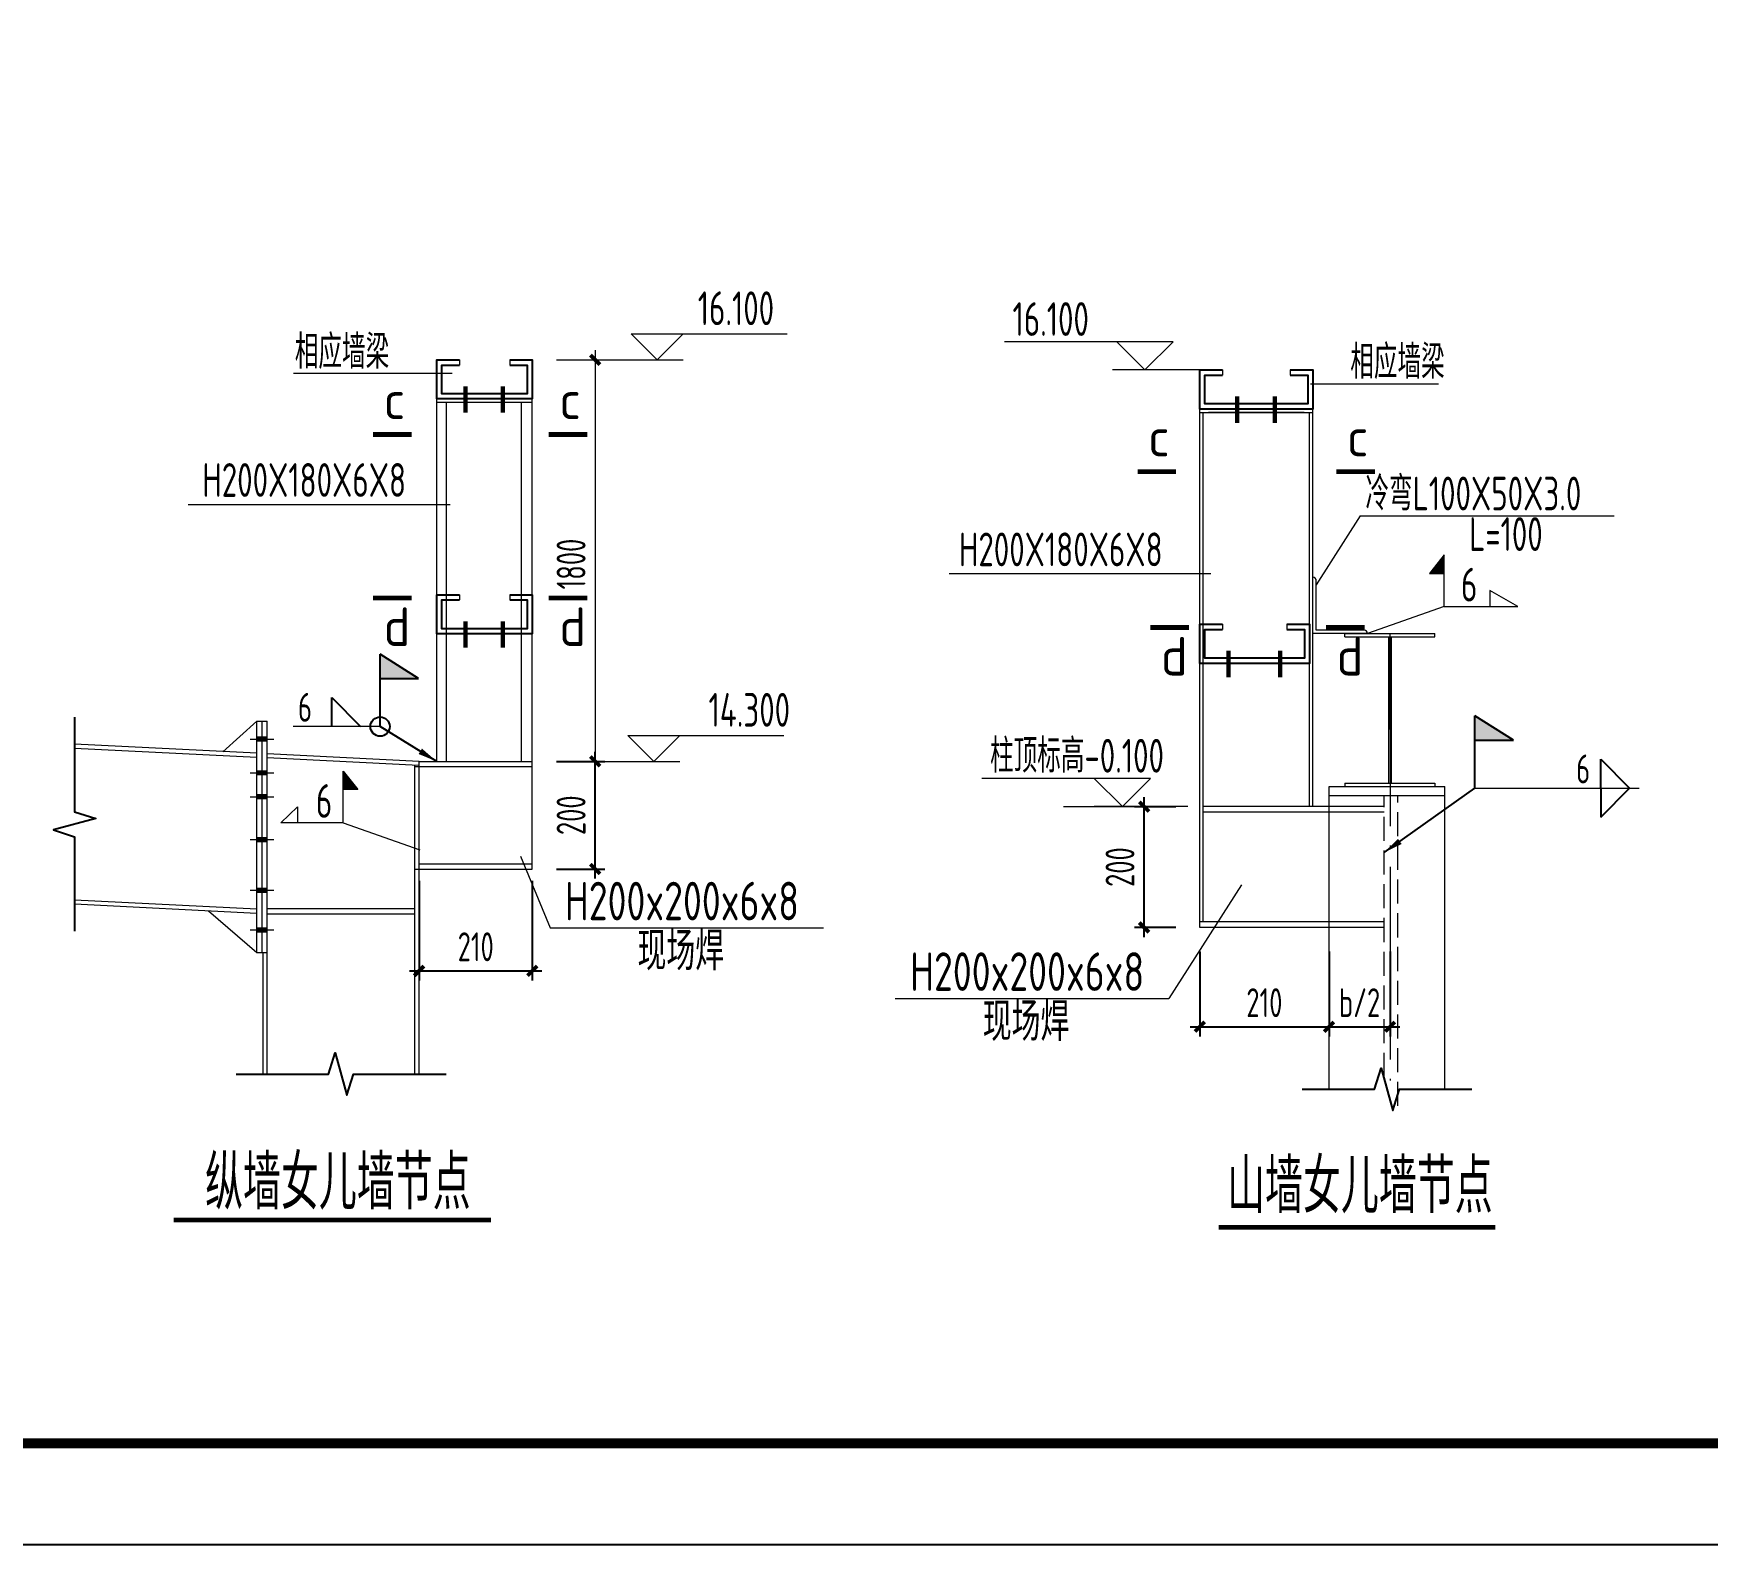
# Model space of a CAD drawing. Extents: x 19118 to 566552, y -1188739 to 92943.
# Drawn here: x 159668 to 177042, y -969996 to -954316 of the extents above; entities that cross this region are included whole.
import ezdxf

# ---------------------------------------------------------------- set-up
doc = ezdxf.new("R2010")
doc.units = 0
doc.header["$LTSCALE"] = 1000
doc.header["$MEASUREMENT"] = 0
doc.linetypes.add('DASH', pattern=[0.35, 0.25, -0.1])
doc.linetypes.add('DOTE', pattern=[2.42, 2, -0.2, 0.02, -0.2])
doc.layers.get('0').update_dxf_attribs({"linetype": 'CONTINUOUS'})
doc.layers.get('Defpoints').update_dxf_attribs({"linetype": 'CONTINUOUS'})
for name, color, linetype in [('AXIS', 3, 'CONTINUOUS'), ('BEAM', 4, 'CONTINUOUS'), ('DIM', 3, 'CONTINUOUS'), ('NUM', 7, 'CONTINUOUS'), ('PUB_TEXT', 7, 'CONTINUOUS'), ('PUB_TITLE', 4, 'CONTINUOUS'), ('TEXT', 7, 'CONTINUOUS'), ('THICK', 6, 'CONTINUOUS'), ('THIN', 7, 'CONTINUOUS'), ('WELD', 7, 'CONTINUOUS'), ('绿线', 3, 'CONTINUOUS')]:
    doc.layers.add(name, color=color, linetype=linetype)
doc.styles.add('HZTXT1', font='TXT', dxfattribs={"width": 0.7, "height": 3, "bigfont": 'HZTXT'})
doc.styles.get("Standard").update_dxf_attribs({"font": 'atssdeng.shx', "bigfont": 'atssdchn.shx'})
doc.styles.add('TSSD_Dimension', font='Tssdeng.shx', dxfattribs={"width": 0.7, "bigfont": 'hztxt.shx'})
doc.styles.add('TSSD_Label', font='tssdeng.shx', dxfattribs={"width": 0.6, "bigfont": 'hztxt.shx'})
doc.styles.add('TSSD_NORM', font='Tssdeng.shx', dxfattribs={"width": 0.65, "bigfont": 'hztxt.shx'})
doc.dimstyles.new('TSSD_10_100', dxfattribs={"dimtxt": 300, "dimasz": 100, "dimexe": 100, "dimexo": 250, "dimgap": 100, "dimtad": 1, "dimdec": 0, "dimlfac": 0.1, "dimzin": 0, "dimdsep": 46, "dimtxsty": 'TSSD_Dimension', "dimblk": 'ARCHTICK', "dimcen": 0, "dimdle": 100, "dimclrt": 7, "dimadec": 0, "dimazin": 0, "dimtfac": 1, "dimtdec": 0, "dimtix": 1, "dimtmove": 2, "dimatfit": 3, "dimldrblk": 'ARCHTICK', "dimfxl": 1, "dimtolj": 1, "dimtzin": 0, "dimarcsym": 0})
doc.dimstyles.new('TSSD_50_100', dxfattribs={"dimtxt": 300, "dimasz": 100, "dimexe": 100, "dimexo": 250, "dimgap": 100, "dimtad": 1, "dimdec": 0, "dimlfac": 0.5, "dimzin": 0, "dimdsep": 46, "dimtxsty": 'TSSD_Dimension', "dimblk": 'ARCHTICK', "dimcen": 0, "dimdle": 100, "dimclrt": 7, "dimadec": 0, "dimazin": 0, "dimtfac": 1, "dimtdec": 0, "dimtix": 1, "dimtmove": 2, "dimatfit": 3, "dimfxl": 1, "dimtolj": 1, "dimtzin": 0, "dimarcsym": 0})
doc.dimstyles.new('TSSD_LEADER_STYLE_200.0', dxfattribs={"dimtxt": 0.18, "dimasz": 200, "dimexe": 0.18, "dimexo": 0.0625, "dimgap": 0.09, "dimtad": 0, "dimtih": 1, "dimtoh": 1, "dimdec": 4, "dimzin": 0, "dimdsep": 46, "dimtxsty": 'Standard', "dimcen": 0.09, "dimadec": 0, "dimazin": 0, "dimtfac": 1, "dimtdec": 4, "dimtofl": 0, "dimtmove": 0, "dimatfit": 3, "dimfxl": 1, "dimtolj": 1, "dimtzin": 0, "dimarcsym": 0})

# ---------------------------------------------------------------- blocks, each defined once
blk = doc.blocks.new('_ArchTick')
at = {"color": 0, "linetype": 'ByBlock', "const_width": 0.4}
blk.add_lwpolyline([(-0.5, -0.5), (0.5, 0.5)], dxfattribs=at)
blk = doc.blocks.new('*D115')
at = {"layer": 'Defpoints', "color": 0}
for p in [(163671, -962860), (164845, -962860), (164845, -964043)]:
    blk.add_point(p, dxfattribs=at)
at = {"layer": 'DIM', "color": 0, "lineweight": -2}
for p, q in [((163671, -963110), (163671, -964143)), ((164845, -963110), (164845, -964143)), ((163571, -964043), (164945, -964043))]:
    blk.add_line(p, q, dxfattribs=at)
at = {"layer": 'DIM', "color": 0, "lineweight": -2, "xscale": 100, "yscale": 100, "zscale": 100, "rotation": 180}
blk.add_blockref('_ArchTick', (163671, -964043), dxfattribs=at)
at = {"layer": 'DIM', "color": 0, "lineweight": -2, "xscale": 100, "yscale": 100, "zscale": 100}
blk.add_blockref('_ArchTick', (164845, -964043), dxfattribs=at)
at = {"layer": 'DIM', "color": 7, "lineweight": 5, "insert": (164258, -963793), "char_height": 300, "attachment_point": 5, "style": 'TSSD_Dimension'}
blk.add_mtext('\\A1;210', dxfattribs=at)
blk = doc.blocks.new('*D116')
at = {"layer": 'Defpoints', "color": 0}
for p in [(164845, -961869), (165498, -961869), (164845, -962986)]:
    blk.add_point(p, dxfattribs=at)
at = {"layer": 'DIM', "color": 0, "lineweight": -2}
for p, q in [((165498, -963086), (165498, -961769)), ((165095, -961869), (165598, -961869)), ((165095, -962986), (165598, -962986))]:
    blk.add_line(p, q, dxfattribs=at)
at = {"layer": 'DIM', "color": 0, "lineweight": -2, "xscale": 100, "yscale": 100, "zscale": 100}
for p, rotation in [((165498, -961869), 90), ((165498, -962986), 270)]:
    blk.add_blockref('_ArchTick', p, dxfattribs=dict(at, rotation=rotation))
at = {"layer": 'DIM', "color": 7, "lineweight": 5, "insert": (165248, -962428), "char_height": 300, "attachment_point": 5, "rotation": 90, "style": 'TSSD_Dimension'}
blk.add_mtext('\\A1;200', dxfattribs=at)
blk = doc.blocks.new('_WELD001')
at = {"linetype": 'ByBlock'}
h = blk.add_hatch(color=0, dxfattribs=at)
h.paths.add_polyline_path([(0.8, 1), (0, 1.5), (0, 1)])
edge = h.paths.add_edge_path()
edge.add_line((0, 0), (0, 1.5))
at = {"color": 0, "linetype": 'ByBlock'}
for p, q in [((0, 0), (0, 1.5)), ((0.8, 1), (0, 1.5)), ((0, 1), (0.8, 1))]:
    blk.add_line(p, q, dxfattribs=at)
blk = doc.blocks.new('_WELD003')
at = {"color": 0, "linetype": 'ByBlock'}
blk.add_circle((0, 0), 0.5, dxfattribs=at)
blk = doc.blocks.new('_WELD004')
at = {"color": 0, "linetype": 'ByBlock'}
for p, q in [((0, 1), (1, 0)), ((0, 0), (0, 1))]:
    blk.add_line(p, q, dxfattribs=at)
blk = doc.blocks.new('*D117')
at = {"layer": 'Defpoints', "color": 0}
for p in [(171773, -963592), (173114, -963592), (173114, -964623)]:
    blk.add_point(p, dxfattribs=at)
at = {"layer": 'DIM', "color": 0, "lineweight": -2}
for p, q in [((171773, -963842), (171773, -964723)), ((173114, -963842), (173114, -964723)), ((171673, -964623), (173214, -964623))]:
    blk.add_line(p, q, dxfattribs=at)
at = {"layer": 'DIM', "color": 0, "lineweight": -2, "xscale": 100, "yscale": 100, "zscale": 100, "rotation": 180}
blk.add_blockref('_ArchTick', (171773, -964623), dxfattribs=at)
at = {"layer": 'DIM', "color": 0, "lineweight": -2, "xscale": 100, "yscale": 100, "zscale": 100}
blk.add_blockref('_ArchTick', (173114, -964623), dxfattribs=at)
at = {"layer": 'DIM', "color": 7, "lineweight": 5, "insert": (172443, -964373), "char_height": 300, "attachment_point": 5, "style": 'TSSD_Dimension'}
blk.add_mtext('\\A1;210', dxfattribs=at)
blk = doc.blocks.new('*D118')
at = {"layer": 'Defpoints', "color": 0}
for p in [(171195, -962339), (171773, -962339), (171773, -963592)]:
    blk.add_point(p, dxfattribs=at)
at = {"layer": 'DIM', "color": 0, "lineweight": -2}
for p, q in [((171195, -963692), (171195, -962239)), ((171523, -962339), (171095, -962339)), ((171523, -963592), (171095, -963592))]:
    blk.add_line(p, q, dxfattribs=at)
at = {"layer": 'DIM', "color": 0, "lineweight": -2, "xscale": 100, "yscale": 100, "zscale": 100}
for p, rotation in [((171195, -962339), 90), ((171195, -963592), 270)]:
    blk.add_blockref('_ArchTick', p, dxfattribs=dict(at, rotation=rotation))
at = {"layer": 'DIM', "color": 7, "lineweight": 5, "insert": (170945, -962966), "char_height": 300, "attachment_point": 5, "rotation": 90, "style": 'TSSD_Dimension'}
blk.add_mtext('\\A1;200', dxfattribs=at)
blk = doc.blocks.new('*D119')
at = {"layer": 'Defpoints', "color": 0}
for p in [(173114, -963592), (173748, -963591), (173748, -964623)]:
    blk.add_point(p, dxfattribs=at)
at = {"layer": 'DIM', "color": 0, "lineweight": -2}
for p, q in [((173114, -963842), (173114, -964723)), ((173748, -963841), (173748, -964723)), ((173014, -964623), (173848, -964623))]:
    blk.add_line(p, q, dxfattribs=at)
at = {"layer": 'DIM', "color": 0, "lineweight": -2, "xscale": 100, "yscale": 100, "zscale": 100, "rotation": 180}
blk.add_blockref('_ArchTick', (173114, -964623), dxfattribs=at)
at = {"layer": 'DIM', "color": 0, "lineweight": -2, "xscale": 100, "yscale": 100, "zscale": 100}
blk.add_blockref('_ArchTick', (173748, -964623), dxfattribs=at)
at = {"layer": 'DIM', "color": 7, "lineweight": 5, "insert": (173431, -964373), "char_height": 300, "attachment_point": 5, "style": 'TSSD_Dimension'}
blk.add_mtext('\\A1;b/2', dxfattribs=at)

msp = doc.modelspace()

# ---------------------------------------------------------------- hatches: boundary and pattern name
at = {"layer": 'TEXT'}
msp.add_hatch(color=256, dxfattribs=at).paths.add_polyline_path([(174307.97, -959724.72), (174156, -959917.99), (174307.97, -959917.99)])
at = {"layer": '绿线'}
msp.add_hatch(color=256, dxfattribs=at).paths.add_polyline_path([(162883.75, -961969.18), (163035.72, -962162.45), (162883.75, -962162.45)])

# ---------------------------------------------------------------- linework, layer by layer
at = {"lineweight": 5}
for p, q in [((164090.28, -957702.21), (164090.28, -957756.21, -1086.06)), ((164610.35, -957702.21), (164610.35, -957756.21, -1086.06)), ((172009.84, -957807.1), (172009.84, -957861.1, -1086.06)), ((172712.21, -957807.1), (172712.21, -957861.1, -1086.06)), ((164090.28, -960140.19), (164090.28, -960194.19, -1086.06)), ((164610.35, -960140.19), (164610.35, -960194.19, -1086.06)), ((172009.84, -960446.48), (172009.84, -960500.48, -1086.06)), ((172677.22, -960446.48), (172677.22, -960500.48, -1086.06))]:
    msp.add_line(p, q, dxfattribs=at)
for points in [[(164610.35, -957702.21), (164844.85, -957702.21), (164844.85, -958108.67), (163852.95, -958108.67), (163852.95, -957702.21), (164090.28, -957702.21)], [(172712.21, -957807.1), (172946.71, -957807.1), (172946.71, -958213.57), (171772.51, -958213.57), (171772.51, -957807.1), (172009.84, -957807.1)], [(164610.35, -960140.19), (164844.85, -960140.19), (164844.85, -960546.66), (163852.95, -960546.66), (163852.95, -960140.19), (164090.28, -960140.19)], [(172677.22, -960446.48), (172911.72, -960446.48), (172911.72, -960852.94), (171772.51, -960852.94), (171772.51, -960446.48), (172009.84, -960446.48)]]:
    msp.add_lwpolyline(points)
at = {"elevation": -1086.06}
for points in [[(164610.35, -957756.21), (164790.85, -957756.21), (164790.85, -958054.67), (163906.95, -958054.67), (163906.95, -957756.21), (164090.28, -957756.21)], [(172712.21, -957861.1), (172892.71, -957861.1), (172892.71, -958159.57), (171826.51, -958159.57), (171826.51, -957861.1), (172009.84, -957861.1)], [(164610.35, -960194.19), (164790.85, -960194.19), (164790.85, -960492.66), (163906.95, -960492.66), (163906.95, -960194.19), (164090.28, -960194.19)], [(172677.22, -960500.48), (172857.72, -960500.48), (172857.72, -960798.94), (171826.51, -960798.94), (171826.51, -960500.48), (172009.84, -960500.48)]]:
    msp.add_lwpolyline(points, dxfattribs=at)
at = {"const_width": 45}
for points in [[(164150.68, -957976.29), (164150.68, -958251.59)], [(164539.96, -957976.29), (164539.96, -958251.59)], [(172161.4, -958081.19), (172161.4, -958356.48)], [(172550.67, -958081.19), (172550.67, -958356.48)], [(164150.68, -960414.28), (164150.68, -960689.57)], [(164539.96, -960414.28), (164539.96, -960689.57)], [(172070.24, -960720.56), (172070.24, -960995.86)], [(172606.83, -960720.56), (172606.83, -960995.86)]]:
    msp.add_lwpolyline(points, dxfattribs=at)
at = {"layer": 'AXIS', "linetype": 'DOTE', "lineweight": 5}
msp.add_line((173745.89, -960541.84), (173749.77, -965279.15), dxfattribs=at)
at = {"layer": 'BEAM', "linetype": 'ByBlock', "lineweight": 5}
for p, q in [((164844.85, -958108.67), (163852.95, -958108.67)), ((163852.95, -961869.31), (163852.95, -958108.67)), ((164844.85, -958143.67), (163852.95, -958143.67)), ((163955.48, -961869.31), (163955.48, -958143.67)), ((164732.6, -961869.31), (164732.6, -958143.67)), ((164844.85, -962986.21), (164844.85, -958108.67)), ((171772.51, -958213.57), (172946.71, -958213.57)), ((171772.51, -963591.98), (171772.51, -958213.57)), ((172946.71, -958213.57), (171772.51, -958213.57)), ((172946.71, -958213.57), (171772.51, -958213.57)), ((171772.51, -958248.56), (172946.71, -958248.56)), ((171807.5, -963533.66), (171807.5, -958248.56)), ((172855.56, -958248.56), (171863.66, -958248.56)), ((172911.72, -962338.1), (172911.72, -958248.56)), ((172946.71, -962338.1), (172946.71, -958213.57)), ((172946.71, -960541.84), (172946.71, -959958.64)), ((172946.71, -959958.64), (172946.71, -959958.64)), ((172981.71, -960506.85), (172981.71, -959993.63)), ((173512.61, -960541.84), (172946.71, -960541.84)), ((173477.62, -960506.85), (172981.71, -960506.85)), ((173279.33, -960576.83), (173279.33, -960541.84)), ((173279.33, -960541.84), (174212.45, -960541.84)), ((173279.33, -960576.83), (174212.45, -960576.83)), ((173512.61, -960541.84), (173512.61, -960541.84)), ((173731.31, -960576.83), (173731.31, -962094.63)), ((173760.47, -960576.83), (173760.47, -962094.63)), ((174212.45, -960576.83), (174212.45, -960541.84)), ((161985.95, -961450.08), (161631.91, -961770.61)), ((161985.95, -961450.08), (162093.95, -961450.08)), ((161985.95, -963851.24), (161985.95, -961450.08)), ((162039.95, -963851.24), (162039.95, -961450.08)), ((162093.95, -964096.08), (162093.95, -961450.08)), ((161917.64, -961636.91), (162162.25, -961636.91)), ((161985.95, -961785.07), (160095.42, -961690.55)), ((161985.95, -961828.33), (160095.42, -961733.8)), ((163670.75, -961869.31), (162093.95, -961790.47)), ((161917.64, -961987.79), (162162.25, -961987.79)), ((163668.59, -961912.46), (162093.95, -961833.73)), ((163627.55, -963367.08), (163627.55, -961910.41)), ((163627.55, -961923.31), (164844.85, -961923.31)), ((163670.75, -963367.08), (163670.75, -961869.31)), ((163670.75, -961869.31), (164844.85, -961869.31)), ((173113.87, -962129.62), (174317.02, -962129.62)), ((173279.33, -962094.63), (174212.45, -962094.63)), ((173279.33, -962129.62), (174212.45, -962129.62)), ((174212.45, -962094.63), (174212.45, -962129.62)), ((174317.02, -962222.93), (174317.02, -962129.62)), ((161917.64, -962235.82), (162162.25, -962235.82)), ((173113.87, -962222.93), (174317.02, -962222.93)), ((174317.02, -965271.84), (174317.02, -962222.93)), ((173685.15, -962338.1), (171807.5, -962338.1)), ((173685.15, -962396.42), (171807.5, -962396.42)), ((173113.87, -965271.84), (173113.87, -962338.1)), ((161917.64, -962680.6), (162162.25, -962680.6)), ((163627.55, -962986.21), (164844.85, -962986.21)), ((163670.75, -962932.21), (164844.85, -962932.21)), ((161985.95, -963403.1), (160095.42, -963308.29)), ((161985.95, -963446.3), (160095.42, -963351.49)), ((161917.64, -963207.05), (162162.25, -963207.05)), ((163627.55, -965113.32), (163627.55, -963367.08)), ((163670.75, -965113.32), (163670.75, -963367.08)), ((161483.64, -963421.11), (161985.95, -963851.24)), ((162093.95, -963395.41), (163627.55, -963395.41)), ((162093.95, -963451.71), (163627.55, -963451.71)), ((173685.15, -963533.66), (171772.51, -963533.66)), ((161917.64, -963618.32), (162162.25, -963618.32)), ((173685.15, -963591.98), (171772.51, -963591.98)), ((161985.95, -963851.24), (162093.95, -963851.24)), ((162050.75, -965113.32), (162050.75, -963851.24)), ((162093.95, -965113.32), (162093.95, -964096.08)), ((163670.75, -965113.32), (163670.75, -964708.93))]:
    msp.add_line(p, q, dxfattribs=at)
at = {"layer": 'BEAM', "linetype": 'DASH', "lineweight": 5}
for p, q in [((173685.15, -965143.72), (173685.15, -962222.93)), ((173828.87, -965444.92), (173828.87, -962222.93))]:
    msp.add_line(p, q, dxfattribs=at)
at = {"layer": 'BEAM', "linetype": 'ByBlock'}
for points in [[(161985.95, -961636.91, 54, 54, 0), (162093.95, -961636.91, 108, 108, 0)], [(161985.95, -961987.79, 54, 54, 0), (162093.95, -961987.79, 108, 108, 0)], [(161985.95, -962235.82, 54, 54, 0), (162093.95, -962235.82, 108, 108, 0)], [(161985.95, -962680.6, 54, 54, 0), (162093.95, -962680.6, 108, 108, 0)], [(161985.95, -963207.05, 54, 54, 0), (162093.95, -963207.05, 108, 108, 0)], [(161985.95, -963618.32, 54, 54, 0), (162093.95, -963618.32, 108, 108, 0)]]:
    msp.add_lwpolyline(points, format="xyseb", dxfattribs=at)
at = {"layer": 'BEAM', "linetype": 'ByBlock', "lineweight": 5}
for centre in [(172946.71, -959993.63), (173477.62, -960541.84)]:
    msp.add_arc(centre, 34.99, 0, 90, dxfattribs=at)
at = {"layer": 'DIM', "lineweight": 5}
for p, q in [((165497.81, -957602.21, 48), (165497.81, -961969.31, 48)), ((165094.85, -957702.21, 48), (165597.81, -957702.21, 48)), ((165094.85, -961869.31, 48), (165597.81, -961869.31, 48))]:
    msp.add_line(p, q, dxfattribs=at)
at = {"layer": 'NUM', "const_width": 50}
for points in [[(164417.07, -966628.81), (161122.88, -966628.81)], [(171969.22, -966703.58), (174841.4, -966703.58)]]:
    msp.add_lwpolyline(points, dxfattribs=at)
at = {"layer": 'PUB_TITLE'}
msp.add_lwpolyline([(77811.65, -969995.52), (210216.65, -969995.52), (210216.65, -907625.52), (77811.65, -907625.52)], close=True, dxfattribs=at)
at = {"layer": 'PUB_TITLE', "const_width": 105}
msp.add_lwpolyline([(80436.65, -968945.52), (209166.65, -968945.52), (209166.65, -908675.52), (80436.65, -908675.52)], close=True, dxfattribs=at)
at = {"layer": 'TEXT', "lineweight": 5}
for p, q in [((166139.75, -957702.21), (165869.75, -957432.21)), ((165869.75, -957432.21), (167489.75, -957432.21)), ((166139.75, -957702.21), (166409.75, -957432.21)), ((171495.05, -957514.58), (169745.45, -957514.58)), ((171203.45, -957806.18), (170911.85, -957514.58)), ((171203.45, -957806.18), (171495.05, -957514.58)), ((165509.75, -957702.21), (166409.75, -957702.21)), ((171839.6, -957807.44), (170867.6, -957807.44)), ((164013.26, -957845.76), (162365.38, -957845.76)), ((172921.8, -957950.65), (174249.64, -957950.65)), ((163993.55, -959207.05), (161271.91, -959207.05)), ((173437, -959321.81), (172981.71, -960036.72)), ((173437, -959321.81), (176073.94, -959321.81)), ((174307.97, -959724.72), (174156, -959917.99)), ((174307.97, -960263.13), (174307.97, -959724.72)), ((171888.32, -959922.7), (169170.13, -959922.7)), ((174156, -959917.99), (174307.97, -959917.99)), ((175072.15, -960263.13), (174782.03, -960097.46)), ((174782.03, -960097.46), (174782.03, -960263.13)), ((174307.97, -960263.13), (173512.61, -960541.84)), ((174307.97, -960263.13), (175072.15, -960263.13)), ((166107.35, -961869.31), (165837.35, -961599.31)), ((165837.35, -961599.31), (167457.35, -961599.31)), ((166107.35, -961869.31), (166377.35, -961599.31)), ((162883.75, -962507.59), (162883.75, -961969.18)), ((165477.35, -961869.31), (166377.35, -961869.31)), ((171261.05, -962046.5), (169511.45, -962046.5)), ((170969.45, -962338.1), (170677.85, -962046.5)), ((170969.45, -962338.1), (171261.05, -962046.5)), ((162233.94, -962507.59), (162409.69, -962341.92)), ((162883.75, -962507.59), (162233.94, -962507.59)), ((162409.69, -962341.92), (162409.69, -962507.59)), ((162883.75, -962507.59), (163679.11, -962786.3)), ((171331.1, -962339.36), (170359.1, -962339.36)), ((171649.85, -962338.1), (170677.85, -962338.1)), ((164722.2, -962853.08), (165029.15, -963597.6)), ((172206.39, -963150.02), (171449.72, -964329.61)), ((165029.15, -963597.6), (167866.74, -963597.6)), ((168612.13, -964329.61), (171449.72, -964329.61))]:
    msp.add_line(p, q, dxfattribs=at)
at = {"layer": 'THICK', "const_width": 50}
for points in [[(163593.25, -958476.53), (163193.25, -958476.53)], [(165016.45, -958476.53), (165416.45, -958476.53)], [(171527.04, -958862.44), (171127.04, -958862.44)], [(173590.2, -958862.44), (173190.2, -958862.44)], [(163593.25, -960173.08), (163193.25, -960173.08)], [(165016.45, -960173.08), (165416.45, -960173.08)], [(171660.13, -960479.37), (171260.13, -960479.37)], [(173083.32, -960479.37), (173483.32, -960479.37)]]:
    msp.add_lwpolyline(points, dxfattribs=at)
at = {"layer": 'THIN'}
for points in [[(160095.42, -961410.55), (160095.42, -962391.02), (160315.42, -962461.02), (159875.42, -962581.02), (160095.42, -962651.02), (160095.42, -963631.49)], [(161770.75, -965113.32), (162730.75, -965113.32), (162800.75, -964893.32), (162920.75, -965333.32), (162990.75, -965113.32), (163950.75, -965113.32)], [(172833.87, -965271.84), (173585.45, -965271.84), (173655.45, -965051.84), (173775.45, -965491.84), (173845.45, -965271.84), (174597.02, -965271.84)]]:
    msp.add_lwpolyline(points, dxfattribs=at)
at = {"layer": 'WELD', "lineweight": 5}
for p, q in [((163265.45, -961507.91), (162363.74, -961507.91)), ((174627.02, -962147.45), (176333.61, -962147.45))]:
    msp.add_line(p, q, dxfattribs=at)
at = {"layer": '绿线', "lineweight": 5}
for p, q in [((164844.85, -958108.67), (163852.95, -958108.67)), ((162883.75, -961969.18), (163035.72, -962162.45)), ((163035.72, -962162.45), (162883.75, -962162.45)), ((173113.87, -965271.84), (173113.87, -962129.62)), ((173279.33, -962094.63), (173279.33, -962129.62))]:
    msp.add_line(p, q, dxfattribs=at)

# ---------------------------------------------------------------- block references
at = {"layer": 'DIM', "lineweight": 5, "xscale": 100, "yscale": 100, "zscale": 100}
for p, rotation in [((165497.81, -957702.21, 48), 90), ((165497.81, -961869.31, 48), 270)]:
    msp.add_blockref('_ArchTick', p, dxfattribs=dict(at, rotation=rotation))
at = {"layer": 'WELD'}
for name, p, xscale, yscale, zscale in [('_WELD001', (163265.45, -961507.91), 500, 500, 500), ('_WELD004', (162763.74, -961507.91), 300, 300, 300), ('_WELD003', (163265.45, -961507.91), 200, 200, 200), ('_WELD001', (174627.02, -962147.45), 500, 500, 500), ('_WELD004', (175933.61, -962147.45), 300, 300, 300)]:
    msp.add_blockref(name, p, dxfattribs=dict(at, xscale=xscale, yscale=yscale, zscale=zscale))
at = {"layer": 'WELD', "xscale": -300, "yscale": 300, "zscale": 300.0000000000001, "rotation": 180}
msp.add_blockref('_WELD004', (175933.61, -962147.45), dxfattribs=at)

# ---------------------------------------------------------------- texts
at = {"layer": 'DIM', "color": 7, "style": 'TSSD_Dimension', "width": 0.7}
msp.add_text('1800', height=300, rotation=90, dxfattribs=at).set_placement((165397.81, -960084.61, 48))
at = {"layer": 'PUB_TEXT', "color": 7, "lineweight": 5, "style": 'HZTXT1', "width": 0.7}
for s, p in [('纵墙女儿墙节点', (161448.91, -966519.38)), ('山墙女儿墙节点', (172055.8, -966557.56))]:
    msp.add_text(s, height=562.5, dxfattribs=at).set_placement(p)
at = {"layer": 'TEXT', "lineweight": 5}
for s, height, style, width, p in [('16.100', 350, 'TSSD_NORM', 0.7, (166562.75, -957342.12)), ('16.100', 350, 'TSSD_NORM', 0.7, (169829.54, -957453.7)), ('相应墙梁', 350, 'TSSD_NORM', 0.7, (162380.02, -957794.2)), ('相应墙梁', 350, 'TSSD_NORM', 0.7, (173334.48, -957899.1)), ('H200X180X6X8', 350, 'TSSD_NORM', 0.7, (161420.41, -959124.01)), ('冷弯L100X50X3.0', 350, 'TSSD_NORM', 0.7, (173491.44, -959264.5)), ('L=100', 350, 'TSSD_NORM', 0.7, (174567.51, -959685.57)), ('H200X180X6X8', 350, 'TSSD_NORM', 0.7, (169272.95, -959844.43)), ('6', 350, 'TSSD_NORM', 0.7, (174484.08, -960210.1)), ('6', 300, 'TSSD_Label', 0.7, (162413.74, -961457.91)), ('14.300', 350, 'TSSD_NORM', 0.7, (166674.35, -961509.22)), ('柱顶标高-0.100', 350, 'TSSD_NORM', 0.7, (169595.54, -961985.62)), ('6', 300, 'TSSD_Label', 0.7, (175678.61, -962097.45)), ('6', 350, 'TSSD_NORM', 0.7, (162599.92, -962454.56)), ('H200x200x6x8', 400, 'TSSD_NORM', 0.75, (165183.53, -963518.48)), ('现场焊', 400, 'TSSD_NORM', 0.75, (165936.69, -964037.08)), ('H200x200x6x8', 400, 'TSSD_NORM', 0.75, (168766.51, -964250.49)), ('现场焊', 400, 'TSSD_NORM', 0.75, (169519.67, -964769.09))]:
    msp.add_text(s, height=height, dxfattribs=dict(at, style=style, width=width)).set_placement(p)
at = {"layer": 'THICK', "lineweight": 5, "style": 'TSSD_Label'}
for s, p in [('c', (163300.95, -958318.2)), ('c', (165124.14, -958318.2)), ('c', (171234.73, -958704.1)), ('c', (173297.89, -958704.1)), ('d', (163300.95, -960671.88)), ('d', (165124.14, -960671.88)), ('d', (171367.82, -960978.16)), ('d', (173191.01, -960978.16))]:
    msp.add_text(s, height=400, dxfattribs=at).set_placement(p)

# ---------------------------------------------------------------- dimensions: what is measured, and where the dimension line sits
at = {"layer": 'DIM', "lineweight": 5}
for p1, p2, distance, text, picture, middle in [((164844.85, -962986.21), (164844.85, -961869.31), -652.96, '200', '*D116', (165247.81, -962427.76)), ((171772.51, -963591.98), (171772.51, -962339.36), 577.8, '200', '*D118', (170944.71, -962965.67)), ((163670.75, -962860.4), (164844.85, -962860.4), -1182.9, '210', '*D115', (164257.8, -963793.3)), ((171772.51, -963591.98), (173113.87, -963591.98), -1031.34, '210', '*D117', (172443.19, -964373.32))]:
    dim = msp.add_aligned_dim(p1=p1, p2=p2, distance=distance, text=text, dimstyle='TSSD_10_100', dxfattribs=at)
    dim.commit()
    dim.dimension.update_dxf_attribs({"geometry": picture, "text_midpoint": middle})
dim = msp.add_linear_dim(base=(173748.39, -964623.32), p1=(173113.87, -963591.98), p2=(173748.39, -963591.46), text='b/2', dimstyle='TSSD_50_100', dxfattribs=at)
dim.commit()
dim.dimension.update_dxf_attribs({"geometry": '*D119', "text_midpoint": (173431.13, -964373.32)})

# ---------------------------------------------------------------- leaders
at = {"layer": 'WELD', "lineweight": 5}
for points in [[(163852.95, -961869.31), (163265.45, -961507.91)], [(173685.15, -962815), (174627.02, -962147.45)]]:
    msp.add_leader(points, dimstyle='TSSD_LEADER_STYLE_200.0', dxfattribs=at)

doc.saveas('drawing.dxf')
